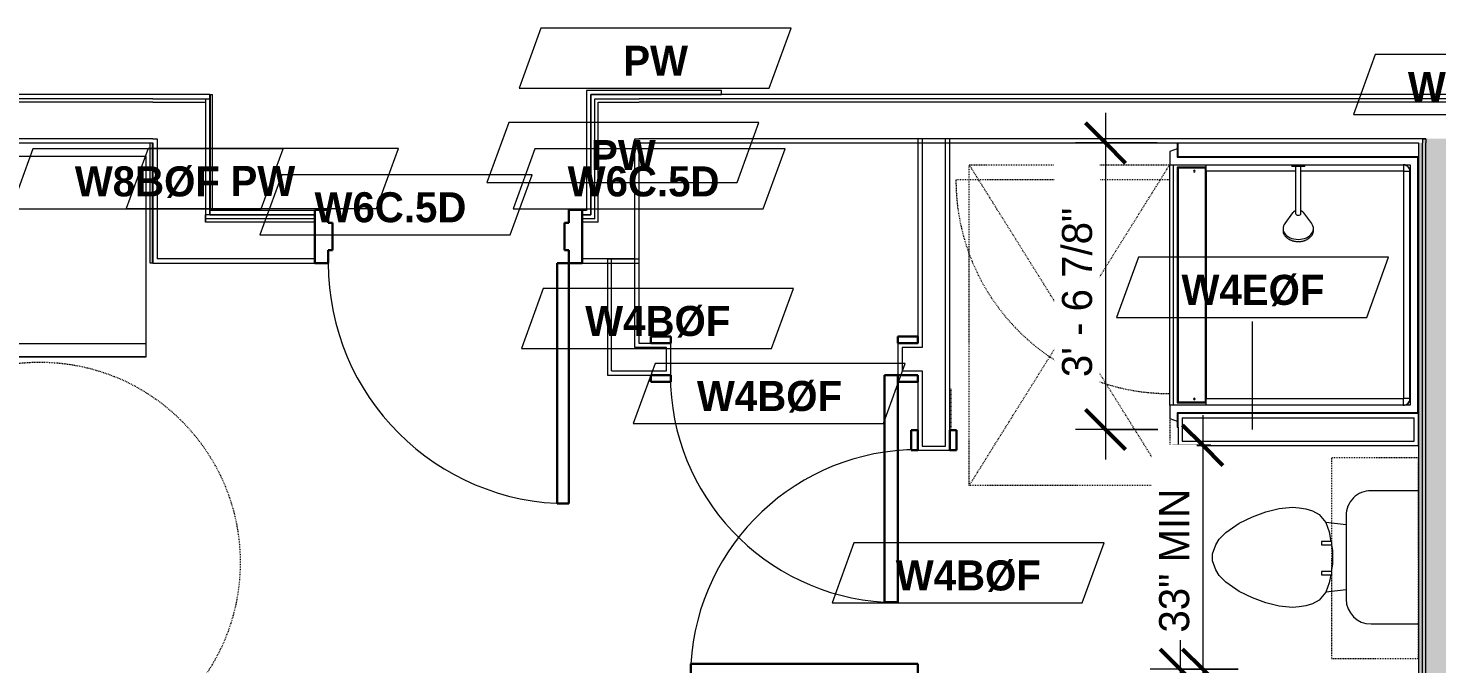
# Model space of a CAD drawing. Header units: inches. Extents: x -4010 to -1872, y 9846 to 12241.
# Drawn here: x -3128.9 to -2918, y 11562.6 to 11657.8 of the extents above; entities that cross this region are included whole.
import ezdxf

# ---------------------------------------------------------------- set-up
doc = ezdxf.new("R2010")
doc.units = ezdxf.units.IN
doc.header["$MEASUREMENT"] = 0
doc.linetypes.add('Dash', pattern=[0.25, 0.125, -0.125])
doc.linetypes.add('Dash 3_32_', pattern=[0.1875, 0.09375, -0.09375])
for name, color, linetype, lineweight in [('0-1', 7, 'Continuous', 5), ('0-3', 8, 'Continuous', 9), ('A-ANNO-DIMS', 211, 'Continuous', 9), ('A-ANNO-DIMS-48', 211, 'Continuous', 9), ('A-DETL-1', 90, 'Dash 3_32_', 18), ('A-DOOR-1', 7, 'Continuous', 9), ('A-DOOR-2', 10, 'Continuous', 30), ('A-DOOR-3', 31, 'Continuous', 9), ('A-DOOR-4', 31, 'Continuous', 30), ('A-DOOR-FRAM-2', 10, 'Continuous', 30), ('A-DOOR-FRAM-3', 31, 'Continuous', 30), ('A-GENM', 5, 'Continuous', 9), ('A-GENM-HDLN', 13, 'Dash', 9), ('A-WALL', 113, 'Continuous', 18), ('A-WALL-2', 250, 'Continuous', 18), ('A-WALL-3', 113, 'Continuous', 9), ('A-WALL-IDEN', 211, 'Continuous', 9), ('I-WALL-1', 21, 'Continuous', 18), ('I-WALL-2', 241, 'Continuous', 5), ('I-WALL-3', 7, 'Continuous', 9), ('I-WALL-4', 2, 'Continuous', 9), ('P-SANR-FIXT', 6, 'Continuous', 9), ('P-SANR-FIXT-HDLN', 131, 'Dash', 9), ('Q-CASE', 31, 'Continuous', 9), ('Q-CASE-2', 31, 'Dash', 9), ('Q-SPCQ', 91, 'Continuous', 9)]:
    doc.layers.add(name, color=color, linetype=linetype, lineweight=lineweight)
doc.styles.add('Century Gothic', font='ufonts.com_century-gothic.ttf', dxfattribs={"height": 4.5})
doc.styles.add('Century Gothic_B', font='GOTHICB.TTF', dxfattribs={"height": 4.5})
doc.dimstyles.new('OD_1__HACK_2', dxfattribs={"dimscale": 12, "dimtxt": 4.698757, "dimasz": 0.5, "dimexe": 0.375, "dimexo": 0.25, "dimgap": 0.0625, "dimtad": 1, "dimdec": 4, "dimrnd": 0.0625, "dimzin": 3, "dimdsep": 46, "dimlunit": 4, "dimtxsty": 'Century Gothic', "dimblk1": 'OBLIQUE', "dimblk2": 'OBLIQUE', "dimsah": 1, "dimcen": 0.09, "dimdle": 0.375, "dimazin": 0, "dimtfac": 1, "dimtdec": 4, "dimtix": 1, "dimtmove": 0, "dimatfit": 3, "dimfxl": 1, "dimtvp": 1, "dimtfill": 1, "dimfrac": 2, "dimtolj": 1, "dimtzin": 0, "dimarcsym": 2})

# ---------------------------------------------------------------- blocks, each defined once
blk = doc.blocks.new('Basic Wall _ INT - W8BØF - _5_8 GYP - 2X8 WOOD_BATT_ - 5_8 GYP_ - ___-2319977-UNITS PLANS - 3RD FLOOR')
at = {"layer": 'I-WALL-3'}
for p, q in [((-3110.65, 11622.61), (-3110.65, 11640.61)), ((-3110.36, 11640.61), (-3110.36, 11622.61)), ((-3110.36, 11622.61), (-3110.65, 11622.61)), ((-3110.28, 11622.61), (-3110.36, 11622.61)), ((-3110.24, 11622.61), (-3110.28, 11622.61))]:
    blk.add_line(p, q, dxfattribs=at)
blk = doc.blocks.new('Basic Wall _ INT - W8BØF - _5_8 GYP - 2X8 WOOD_BATT_ - 5_8 GYP_ - ___-2319976-UNITS PLANS - 3RD FLOOR')
at = {"layer": 'I-WALL-3'}
for p, q in [((-3101.74, 11647.86), (-3101.69, 11647.86)), ((-3101.69, 11647.86), (-3101.61, 11647.86)), ((-3101.61, 11630.49), (-3101.61, 11647.86)), ((-3101.61, 11647.86), (-3101.32, 11647.86)), ((-3101.32, 11630.49), (-3101.32, 11647.86))]:
    blk.add_line(p, q, dxfattribs=at)
blk = doc.blocks.new('HOLLOW METAL - UNIT DOOR-2191977-UNITS PLANS - 3RD FLOOR')
at = {"layer": 'A-DOOR-1'}
blk.add_arc((18, -3.875), 36, 180, 270, dxfattribs=at)
at = {"layer": 'A-DOOR-2'}
for p, q in [((16.25, -3.875), (18, -3.875)), ((16.25, -39.875), (16.25, -3.875)), ((18, -3.875), (18, -39.875)), ((18, -39.875), (16.25, -39.875))]:
    blk.add_line(p, q, dxfattribs=at)
at = {"layer": 'A-DOOR-FRAM-2'}
for p, q in [((-20, 4.125), (-18, 4.125)), ((-20, -3.875), (-20, 4.125)), ((-18, 4.125), (-18, 2.1875)), ((-18, 2.1875), (-17.375, 2.1875)), ((-17.375, 2.1875), (-17.375, -1.9375)), ((17.375, 2.1875), (18, 2.1875)), ((17.375, -1.9375), (17.375, 2.1875)), ((18, 4.125), (20, 4.125)), ((18, 2.1875), (18, 4.125)), ((20, 4.125), (20, -3.875)), ((-18, -1.9375), (-18, -3.875)), ((-17.375, -1.9375), (-18, -1.9375)), ((18, -1.9375), (17.375, -1.9375)), ((18, -3.875), (18, -1.9375)), ((-18, -3.875), (-20, -3.875)), ((20, -3.875), (18, -3.875))]:
    blk.add_line(p, q, dxfattribs=at)
blk = doc.blocks.new('CTR - 1st Phase - Common Walls_rvt-1-UNITS PLANS - 3RD FLOOR')
at = {"layer": 'I-WALL-1'}
blk.add_hatch(color=256, dxfattribs=at).paths.add_polyline_path([(-2920.76, 11255.64), (-2920.14, 11255.64), (-2920.14, 11640.61), (-2920.76, 11640.61), (-2920.76, 11268)], flags=0)
at = {"layer": 'I-WALL-2'}
for points in [[(-2920.14, 11255.64), (-2919.64, 11255.64), (-2919.64, 11641.24), (-2920.14, 11641.24), (-2920.14, 11268)], [(-2919.64, 11255.64), (-2914.14, 11255.64), (-2914.14, 11641.24), (-2919.64, 11641.24), (-2919.64, 11268)]]:
    blk.add_hatch(color=256, dxfattribs=at).paths.add_polyline_path(points, flags=0)
at = {"layer": 'A-WALL-2'}
for p, q in [((-3110.24, 11647.24), (-3199.89, 11647.24)), ((-3110.24, 11646.74), (-3199.89, 11646.74)), ((-3110.24, 11647.24), (-3102.36, 11647.24)), ((-3110.24, 11646.74), (-3109.61, 11646.74)), ((-3109.61, 11646.74), (-3102.36, 11646.74)), ((-3102.36, 11647.24), (-3101.74, 11647.24)), ((-3102.36, 11647.24), (-3102.36, 11646.74)), ((-3102.36, 11647.24), (-3102.36, 11646.74)), ((-3102.36, 11646.74), (-3102.36, 11629.86)), ((-3044.07, 11647.24), (-3043.57, 11647.24)), ((-3044.07, 11629.24), (-3044.07, 11647.24)), ((-3043.57, 11647.24), (-3037.45, 11647.24)), ((-3043.57, 11646.74), (-3038.07, 11646.74)), ((-3043.57, 11628.74), (-3043.57, 11646.74)), ((-3038.07, 11646.74), (-3037.45, 11646.74)), ((-2784.7, 11647.24), (-3037.45, 11647.24)), ((-2784.7, 11646.74), (-3037.45, 11646.74)), ((-3110.24, 11641.24), (-3199.89, 11641.24)), ((-3110.24, 11641.24), (-3109.61, 11641.24)), ((-3109.61, 11641.24), (-3109.61, 11623.24)), ((-3038.07, 11641.24), (-3037.45, 11641.24)), ((-3038.07, 11623.24), (-3038.07, 11641.24)), ((-2920.14, 11641.24), (-3037.45, 11641.24)), ((-2920.14, 11641.24), (-2919.64, 11641.24)), ((-2920.14, 11641.24), (-2920.14, 11640.61)), ((-2919.64, 11641.24), (-2920.14, 11641.24)), ((-2920.14, 11255.64), (-2920.14, 11640.61)), ((-2919.64, 11641.24), (-2919.64, 11640.61)), ((-2919.64, 11255.64), (-2919.64, 11640.61)), ((-3101.74, 11629.86), (-3102.36, 11629.86)), ((-3102.36, 11629.24), (-3102.36, 11629.86)), ((-3102.36, 11629.86), (-3102.36, 11629.24)), ((-3101.74, 11629.24), (-3102.36, 11629.24)), ((-3102.36, 11628.74), (-3102.36, 11629.24)), ((-3102.36, 11629.24), (-3102.36, 11628.74)), ((-3101.74, 11628.74), (-3102.36, 11628.74)), ((-3085.99, 11629.24), (-3101.74, 11629.24)), ((-3085.99, 11628.74), (-3101.74, 11628.74)), ((-3044.7, 11629.24), (-3045.99, 11629.24)), ((-3044.7, 11628.74), (-3045.99, 11628.74)), ((-3044.07, 11629.24), (-3044.7, 11629.24)), ((-3044.07, 11628.74), (-3044.7, 11628.74)), ((-3043.57, 11628.74), (-3044.07, 11628.74)), ((-3102.36, 11623.24), (-3109.61, 11623.24)), ((-3101.74, 11623.24), (-3102.36, 11623.24)), ((-3085.99, 11623.24), (-3101.74, 11623.24)), ((-3044.7, 11623.24), (-3045.99, 11623.24)), ((-3043.57, 11623.24), (-3044.7, 11623.24)), ((-3038.07, 11623.24), (-3043.57, 11623.24))]:
    blk.add_line(p, q, dxfattribs=at)
at = {"layer": 'I-WALL-3'}
for p, q in [((-3110.24, 11647.86), (-3199.89, 11647.86)), ((-3101.74, 11647.86), (-3110.24, 11647.86)), ((-3101.74, 11647.24), (-3101.74, 11647.86)), ((-3101.74, 11629.86), (-3101.74, 11647.24)), ((-3045.32, 11648.49), (-3045.32, 11630.49)), ((-3044.7, 11648.49), (-3045.32, 11648.49)), ((-3025.11, 11648.49), (-3044.7, 11648.49)), ((-3044.7, 11647.86), (-3044.7, 11629.86)), ((-3044.07, 11647.86), (-3044.7, 11647.86)), ((-3044.7, 11647.86), (-3025.11, 11647.86)), ((-3044.7, 11629.86), (-3044.7, 11647.86)), ((-3037.45, 11647.86), (-3044.07, 11647.86)), ((-2784.7, 11647.86), (-3037.45, 11647.86)), ((-3025.11, 11647.86), (-3025.11, 11648.49)), ((-3199.89, 11640.61), (-3110.24, 11640.61)), ((-3110.24, 11640.61), (-3110.24, 11622.61)), ((-3037.45, 11640.61), (-2920.76, 11640.61)), ((-3037.45, 11622.61), (-3037.45, 11640.61)), ((-2920.76, 11640.61), (-2920.76, 11638.59)), ((-3085.99, 11630.49), (-3101.74, 11630.49)), ((-3101.74, 11630.49), (-3101.74, 11629.86)), ((-3085.99, 11629.86), (-3101.74, 11629.86)), ((-3101.74, 11629.86), (-3085.99, 11629.86)), ((-3045.32, 11630.49), (-3045.99, 11630.49)), ((-3044.7, 11629.86), (-3045.99, 11629.86)), ((-3045.99, 11629.86), (-3045.32, 11629.86)), ((-3045.32, 11629.86), (-3044.7, 11629.86)), ((-3110.24, 11622.61), (-3109.61, 11622.61)), ((-3109.61, 11622.61), (-3101.74, 11622.61)), ((-3101.74, 11622.61), (-3085.99, 11622.61)), ((-3045.99, 11622.61), (-3044.7, 11622.61)), ((-3044.7, 11622.61), (-3038.07, 11622.61)), ((-3038.07, 11622.61), (-3037.45, 11622.61)), ((-2920.76, 11600.09), (-2920.76, 11255.64))]:
    blk.add_line(p, q, dxfattribs=at)
at = {"layer": '0-3'}
for name, p in [('Basic Wall _ INT - W8BØF - _5_8 GYP - 2X8 WOOD_BATT_ - 5_8 GYP_ - ___-2319976-UNITS PLANS - 3RD FLOOR', (0, 0)), ('Basic Wall _ INT - W8BØF - _5_8 GYP - 2X8 WOOD_BATT_ - 5_8 GYP_ - ___-2319977-UNITS PLANS - 3RD FLOOR', (0, 0)), ('HOLLOW METAL - UNIT DOOR-2191977-UNITS PLANS - 3RD FLOOR', (-3065.99, 11626.49))]:
    blk.add_blockref(name, p, dxfattribs=at)
blk = doc.blocks.new('SWING - SINGLE - FLUSH - 2-10 x 6-8 - PRIVACY-3199405-UNITS PLANS - 3RD FLOOR')
at = {"layer": 'A-DOOR-3'}
blk.add_arc((17, -2.37), 34.07, 180, 266.6343, dxfattribs=at)
at = {"layer": 'A-DOOR-4'}
for p, q in [((15, -2.37), (15, -36.38)), ((17, -2.37), (15, -2.37)), ((17, -2.37), (17, -36.38)), ((17, -36.38), (15, -36.38))]:
    blk.add_line(p, q, dxfattribs=at)
at = {"layer": 'A-DOOR-FRAM-3'}
for p, q in [((-20, 2.38), (-20, 3.38)), ((-20, 3.38), (-17, 3.38)), ((-17, 2.38), (-20, 2.38)), ((-17, 3.38), (-17, 2.38)), ((17, 2.38), (17, 3.38)), ((17, 3.38), (20, 3.38)), ((20, 2.38), (17, 2.38)), ((20, 3.38), (20, 2.38)), ((-20, -2.37), (-17, -2.37)), ((-20, -3.37), (-20, -2.37)), ((-17, -3.37), (-20, -3.37)), ((-17, -2.37), (-17, -3.37)), ((17, -2.37), (20, -2.37)), ((17, -3.37), (17, -2.37)), ((20, -3.37), (17, -3.37)), ((20, -2.37), (20, -3.37))]:
    blk.add_line(p, q, dxfattribs=at)
blk = doc.blocks.new('SWING - SINGLE - FLUSH - 2-10 x 6-8 - PRIVACY-3928450-UNITS PLANS - 3RD FLOOR')
at = {"layer": 'A-DOOR-3'}
blk.add_arc((17, -2.37), 34.07, 180, 266.6343, dxfattribs=at)
at = {"layer": 'A-DOOR-4'}
for p, q in [((15, -2.37), (15, -36.38)), ((17, -2.37), (15, -2.37)), ((17, -2.37), (17, -36.38)), ((17, -36.38), (15, -36.38))]:
    blk.add_line(p, q, dxfattribs=at)
at = {"layer": 'A-DOOR-FRAM-3'}
for p, q in [((-20, 2.38), (-20, 3.38)), ((-20, 3.38), (-17, 3.38)), ((-17, 2.38), (-20, 2.38)), ((-17, 3.38), (-17, 2.38)), ((17, 2.38), (17, 3.38)), ((17, 3.38), (20, 3.38)), ((20, 2.38), (17, 2.38)), ((20, 3.38), (20, 2.38)), ((-20, -2.37), (-17, -2.37)), ((-20, -3.37), (-20, -2.37)), ((-17, -3.37), (-20, -3.37)), ((-17, -2.37), (-17, -3.37)), ((17, -2.37), (20, -2.37)), ((17, -3.37), (17, -2.37)), ((20, -3.37), (17, -3.37)), ((20, -2.37), (20, -3.37))]:
    blk.add_line(p, q, dxfattribs=at)
blk = doc.blocks.new('Toilet-Domestic-3D - Toilet-Domestic-3D-3234795-UNITS PLANS - 3RD FLOOR')
at = {"layer": 'P-SANR-FIXT'}
for p, q in [((-3.74, 10), (-2.74, 11)), ((-2.74, 11), (-1.87, 11.5)), ((-1.87, 11.5), (-0.5, 12)), ((-0.5, 12), (0.5, 12)), ((0.5, 12), (1.87, 11.5)), ((1.87, 11.5), (2.74, 11)), ((2.74, 11), (3.74, 10)), ((-5.13, 8), (-3.74, 10)), ((3.74, 10), (5.13, 8)), ((-6.06, 6), (-5.13, 8)), ((5.13, 8), (6.06, 6)), ((-6.79, 4), (-6.06, 6)), ((6.06, 6), (6.79, 4)), ((-7.33, 1.99), (-6.79, 4)), ((6.79, 4), (7.33, 1.99)), ((-7.5, 0), (-7.33, 1.99)), ((7.33, 1.99), (7.5, 0)), ((-7.41, -1), (-7.5, 0)), ((-7.24, -2), (-7.41, -1)), ((-6.97, -3), (-7.24, -2)), ((7.24, -2), (6.97, -3)), ((7.41, -1), (7.24, -2)), ((7.5, 0), (7.41, -1)), ((-6.4, -4), (-6.97, -3)), ((-5.21, -5), (-6.4, -4)), ((6.4, -4), (5.21, -5)), ((6.97, -3), (6.4, -4)), ((-3.84, -5.5), (-5.21, -5)), ((-4.86, -8.02), (-5.21, -5)), ((-2.61, -5.72), (-3.84, -5.5)), ((-1, -6), (-2.13, -5.8)), ((1, -6), (-1, -6)), ((1.89, -5.84), (1, -6)), ((3.84, -5.5), (2.37, -5.76)), ((5.21, -5), (3.84, -5.5)), ((4.86, -8.02), (5.21, -5)), ((6.25, -8.02), (-6.25, -8.02)), ((-9.98, -11.75), (-9.98, -18.86)), ((9.98, -18.86), (9.98, -11.75))]:
    blk.add_line(p, q, dxfattribs=at)
for centre, start, end in [((-6.25, -11.75), 90, 180), ((6.25, -11.75), 0, 90)]:
    blk.add_arc(centre, 3.73, start, end, dxfattribs=at)
blk = doc.blocks.new('ADA Clearances - 30_x48_-1721104-UNITS PLANS - 3RD FLOOR')
at = {"layer": 'A-GENM-HDLN'}
for p, q in [((15, 24), (-15, -24)), ((-15, 24), (15, -24)), ((-15, 14), (-15, 24)), ((-15, 24), (15, 24)), ((15, 24), (15, -24)), ((15, -24), (-15, -24))]:
    blk.add_line(p, q, dxfattribs=at)
blk = doc.blocks.new('300 Series Wall Hung Cabinet_326 - 30_-2909952-UNITS PLANS - 3RD FLOOR')
at = {"layer": 'Q-CASE'}
for p, q in [((-2.5, -13.19), (-2.01, -13.19)), ((-2.5, -13.19), (-2.5, -14.69)), ((-2.5, -14.69), (-2.01, -14.69)), ((-2.01, -14.69), (-2.01, -13.19)), ((2, -13.19), (2.49, -13.19)), ((2, -13.19), (2, -14.69)), ((2, -14.69), (2.49, -14.69)), ((2.49, -14.69), (2.49, -13.19))]:
    blk.add_line(p, q, dxfattribs=at)
at = {"layer": 'Q-CASE-2'}
for p, q in [((15, -0.19), (-15, -0.19)), ((-15, -0.19), (-15, -13.19)), ((15, -13.19), (15, -0.19)), ((-15, -13.19), (15, -13.19))]:
    blk.add_line(p, q, dxfattribs=at)
blk = doc.blocks.new('4LBS24238A75FTB_V2 - 4LBS24238A75FTB_V2-3755113-UNITS PLANS - 3RD FLOOR')
at = {"layer": 'P-SANR-FIXT'}
for p, q in [((0.12, 36.62), (-2.02, 36.62)), ((-2.02, 36.62), (-2.02, 36.5)), ((-2.02, 36.5), (0, 36.5)), ((-0.75, 37.75), (-1.13, 36.62)), ((1.25, 37.75), (-0.75, 37.75)), ((0, 0.5), (0, 36.5)), ((0.12, 0.63), (0.12, 36.62)), ((1.25, 37.75), (37.25, 37.75)), ((1.25, 37.25), (1.25, 37.75)), ((1.25, 1.75), (1.25, 37.75)), ((37.25, 37.25), (1.25, 37.25)), ((1.62, 36.62), (1.62, 32.27)), ((36.88, 36.62), (1.62, 36.62)), ((36.75, 36.5), (1.75, 36.5)), ((1.75, 36.5), (1.75, 32.38)), ((36.75, 32.38), (36.75, 36.5)), ((36.88, 32.27), (36.88, 36.62)), ((37.25, 37.75), (37.25, 37.25)), ((39.25, 37.75), (37.25, 37.75)), ((37.25, 37.75), (37.25, 19.48)), ((40.52, 36.62), (38.38, 36.62)), ((38.38, 36.62), (38.38, 0.63)), ((38.5, 36.5), (38.5, 0.5)), ((38.5, 36.5), (40.52, 36.5)), ((39.63, 36.62), (39.25, 37.75)), ((40.52, 36.5), (40.52, 36.62)), ((1.75, 32.38), (36.75, 32.38)), ((2.2, 2.75), (2.2, 32.27)), ((36.3, 32.27), (2.2, 32.27)), ((36.3, 18.89), (36.3, 32.27)), ((36.3, 2.75), (36.3, 18.11)), ((37.25, 17.52), (37.25, 1.75)), ((1.28, 2.51), (1.3, 2.43)), ((1.4, 2.23), (1.42, 2.2)), ((2.25, 2.7), (36.25, 2.7)), ((37.08, 2.2), (37.1, 2.23)), ((37.2, 2.43), (37.22, 2.51)), ((38.5, 0.5), (0, 0.5)), ((38.38, 0.63), (0.12, 0.63)), ((37.25, 1.75), (1.25, 1.75)), ((1.51, 2.08), (1.58, 2.01)), ((1.7, 1.92), (1.73, 1.9)), ((1.75, 1.89), (1.78, 1.87)), ((1.93, 1.8), (2.01, 1.78)), ((2.25, 1.75), (2.25, 1.77)), ((2.25, 1.77), (36.25, 1.77)), ((36.25, 1.75), (36.25, 1.77)), ((36.49, 1.78), (36.57, 1.8)), ((36.77, 1.9), (36.8, 1.92)), ((36.92, 2.01), (36.99, 2.08))]:
    blk.add_line(p, q, dxfattribs=at)
for centre, radius, start, end in [((2.2, 34.06), 0.125, 0, 180), ((2.2, 34.06), 0.125, 180, 0), ((36.3, 34.06), 0.125, 0, 180), ((36.3, 34.06), 0.125, 180, 0), ((2.25, 2.75), 1, 180, 270), ((36.25, 2.75), 1, 270, 0)]:
    blk.add_arc(centre, radius, start, end, dxfattribs=at)
for centre, major_axis, start_param, end_param in [((2.2, 32.28), (-0.95, 0), 0, 1.570796), ((36.3, 32.28), (0.95, 0), 4.712389, 6.283185)]:
    blk.add_ellipse(centre, major_axis=major_axis, ratio=0.019505, start_param=start_param, end_param=end_param, dxfattribs=at)
for points, knots in [([(1.25, 2.77), (1.25, 2.77), (1.27, 2.76), (1.4, 2.76), (1.64, 2.75), (1.95, 2.75), (2.12, 2.75), (2.2, 2.75)], [-1, -1, -1, -1, -0.833333, -0.666667, -0.333333, -0.166667, 0, 0, 0, 0]), ([(1.25, 2.77), (1.25, 2.7), (1.26, 2.57), (1.34, 2.32), (1.52, 2.04), (1.8, 1.86), (2.05, 1.78), (2.18, 1.77), (2.25, 1.77)], [-1, -1, -1, -1, -0.875, -0.75, -0.5, -0.25, -0.125, 0, 0, 0, 0]), ([(1.59, 2), (1.54, 2.04), (1.47, 2.12), (1.41, 2.21), (1.38, 2.25)], [0.4611793, 0.4611793, 0.4611793, 0.4611793, 0.5714286, 0.6665731, 0.6665731, 0.6665731, 0.6665731]), ([(2.2, 2.75), (2.2, 2.74), (2.2, 2.74), (2.2, 2.73), (2.21, 2.72), (2.21, 2.72), (2.22, 2.71), (2.23, 2.71), (2.24, 2.7), (2.24, 2.7), (2.25, 2.7), (2.25, 2.7)], [-1, -1, -1, -1, -0.833333, -0.75, -0.666667, -0.583333, -0.416667, -0.291667, -0.208333, -0.083333, 0, 0, 0, 0]), ([(36.25, 1.77), (36.32, 1.77), (36.45, 1.78), (36.7, 1.86), (36.98, 2.04), (37.16, 2.32), (37.24, 2.57), (37.25, 2.7), (37.25, 2.77)], [-1, -1, -1, -1, -0.875, -0.75, -0.5, -0.25, -0.125, 0, 0, 0, 0]), ([(36.25, 2.7), (36.26, 2.7), (36.26, 2.7), (36.27, 2.7), (36.28, 2.71), (36.28, 2.71), (36.29, 2.72), (36.29, 2.73), (36.3, 2.74), (36.3, 2.74), (36.3, 2.75), (36.3, 2.75)], [-1, -1, -1, -1, -0.833333, -0.75, -0.666667, -0.583333, -0.416667, -0.291667, -0.208333, -0.083333, 0, 0, 0, 0]), ([(36.25, 1.8), (36.25, 1.82), (36.25, 1.91), (36.25, 2.14), (36.25, 2.45), (36.25, 2.62), (36.25, 2.7)], [-0.8333333, -0.8333333, -0.8333333, -0.8333333, -0.6666667, -0.3333333, -0.1666667, 0, 0, 0, 0]), ([(37.19, 2.42), (37.18, 2.38), (37.16, 2.33), (37.13, 2.27), (37.12, 2.25)], [0.2174647, 0.2174647, 0.2174647, 0.2174647, 0.2857143, 0.3333068, 0.3333068, 0.3333068, 0.3333068]), ([(2.25, 1.75), (2.17, 1.75), (2.03, 1.77), (1.86, 1.82), (1.77, 1.87), (1.75, 1.88)], [0, 0, 0, 0, 0.1428571, 0.2857143, 0.3333068, 0.3333068, 0.3333068, 0.3333068]), ([(36.75, 1.88), (36.7, 1.85), (36.59, 1.8), (36.42, 1.76), (36.31, 1.75), (36.25, 1.75)], [0.6666667, 0.6666667, 0.6666667, 0.6666667, 0.7857143, 0.8928571, 1, 1, 1, 1]), ([(37.01, 2.1), (36.97, 2.05), (36.89, 1.97), (36.79, 1.91), (36.75, 1.88)], [0.4475924, 0.4475924, 0.4475924, 0.4475924, 0.5714286, 0.6665731, 0.6665731, 0.6665731, 0.6665731])]:
    blk.add_open_spline(points, degree=3, knots=knots, dxfattribs=at)
for points in [[(1.25, 2.71), (1.25, 2.72), (1.25, 2.74), (1.25, 2.75)], [(1.38, 2.25), (1.37, 2.27), (1.36, 2.3), (1.35, 2.32)], [(2.25, 1.8), (2.25, 1.82), (2.25, 1.88), (2.25, 2.03), (2.25, 2.22), (2.25, 2.45), (2.25, 2.62), (2.25, 2.7)], [(37.25, 2.77), (37.25, 2.77), (37.23, 2.76), (37.13, 2.76), (36.98, 2.76), (36.78, 2.75), (36.55, 2.75), (36.38, 2.75), (36.3, 2.75)], [(37.12, 2.25), (37.09, 2.21), (37.07, 2.18), (37.04, 2.14)], [(37.25, 2.75), (37.25, 2.72), (37.25, 2.7), (37.25, 2.67)], [(1.75, 1.88), (1.71, 1.91), (1.67, 1.94), (1.63, 1.97)]]:
    blk.add_open_spline(points, degree=3, dxfattribs=at)
at = {"layer": 'P-SANR-FIXT-HDLN'}
blk.add_line((35, 37.75), (35, 69.75), dxfattribs=at)
blk.add_arc((35, 37.75), 32, 90, 180, dxfattribs=at)
blk = doc.blocks.new('Shower Head - Shower Head-3265626-UNITS PLANS - 3RD FLOOR')
at = {"layer": 'P-SANR-FIXT'}
for p, q in [((-0.98, 0), (0.98, 0)), ((-0.98, 0), (-0.98, -0.26)), ((0.98, -0.26), (-0.98, -0.26)), ((-0.39, -0.26), (-0.39, -1)), ((0.39, -1), (0.39, -0.26)), ((0.98, -0.26), (0.98, 0)), ((-0.39, -6.01), (-0.39, -7.27)), ((0.39, -7.27), (0.39, -6.01)), ((-0.84, -7.19), (-2.02, -8.78)), ((2.02, -8.78), (0.84, -7.19)), ((-2.28, -9.54), (-2.28, -9.81)), ((2.28, -9.81), (2.28, -9.54))]:
    blk.add_line(p, q, dxfattribs=at)
at = {"layer": 'P-SANR-FIXT', "flags": 128}
for points in [[(-0.39, -1), (-0.39, -1.29), (-0.39, -1.57), (-0.39, -1.85), (-0.39, -2.13), (-0.39, -2.41), (-0.39, -2.69), (-0.39, -2.96), (-0.39, -3.23), (-0.39, -3.5), (-0.39, -3.76), (-0.39, -4.02), (-0.39, -4.27), (-0.39, -4.52), (-0.39, -4.77), (-0.39, -5), (-0.39, -5.23), (-0.39, -5.46), (-0.39, -5.67), (-0.39, -5.88), (-0.39, -6.01)], [(0.39, -6.01), (0.39, -5.81), (0.39, -5.6), (0.39, -5.38), (0.39, -5.15), (0.39, -4.92), (0.39, -4.68), (0.39, -4.43), (0.39, -4.18), (0.39, -3.93), (0.39, -3.67), (0.39, -3.4), (0.39, -3.13), (0.39, -2.86), (0.39, -2.59), (0.39, -2.31), (0.39, -2.03), (0.39, -1.75), (0.39, -1.46), (0.39, -1.18), (0.39, -1)], [(-0.39, -6.87), (-0.43, -6.88), (-0.46, -6.9), (-0.49, -6.91), (-0.52, -6.93), (-0.55, -6.94), (-0.58, -6.96), (-0.61, -6.98), (-0.64, -7), (-0.67, -7.03), (-0.7, -7.05), (-0.73, -7.07), (-0.76, -7.1), (-0.78, -7.13), (-0.81, -7.16), (-0.83, -7.19), (-0.84, -7.19)], [(0.84, -7.19), (0.81, -7.16), (0.79, -7.13), (0.76, -7.1), (0.73, -7.08), (0.7, -7.05), (0.68, -7.03), (0.65, -7.01), (0.62, -6.98), (0.59, -6.97), (0.56, -6.95), (0.53, -6.93), (0.49, -6.91), (0.46, -6.9), (0.43, -6.89), (0.4, -6.87)], [(-2.28, -9.81), (-2.28, -9.88), (-2.28, -9.95), (-2.27, -10.02), (-2.25, -10.09), (-2.24, -10.16), (-2.21, -10.23), (-2.19, -10.3), (-2.16, -10.36), (-2.13, -10.43), (-2.09, -10.49), (-2.05, -10.55), (-2.01, -10.61), (-1.97, -10.67), (-1.92, -10.73), (-1.86, -10.79), (-1.81, -10.84), (-1.75, -10.89), (-1.69, -10.94), (-1.63, -10.99), (-1.57, -11.04), (-1.5, -11.08), (-1.43, -11.12), (-1.36, -11.16), (-1.28, -11.2), (-1.21, -11.24), (-1.13, -11.27), (-1.05, -11.3), (-0.97, -11.33), (-0.89, -11.36), (-0.81, -11.38), (-0.72, -11.4), (-0.64, -11.42), (-0.55, -11.44), (-0.47, -11.45), (-0.38, -11.46), (-0.29, -11.47), (-0.2, -11.48), (-0.11, -11.49), (-0.02, -11.49), (0, -11.49)], [(0, -11.49), (0.09, -11.49), (0.18, -11.48), (0.27, -11.48), (0.35, -11.47), (0.44, -11.46), (0.53, -11.44), (0.62, -11.43), (0.7, -11.41), (0.79, -11.39), (0.87, -11.36), (0.95, -11.34), (1.03, -11.31), (1.11, -11.28), (1.19, -11.25), (1.26, -11.21), (1.34, -11.17), (1.41, -11.13), (1.48, -11.09), (1.55, -11.05), (1.61, -11), (1.68, -10.95), (1.74, -10.9), (1.8, -10.85), (1.85, -10.8), (1.9, -10.74), (1.95, -10.69), (2, -10.63), (2.04, -10.57), (2.08, -10.51), (2.12, -10.44), (2.15, -10.38), (2.18, -10.31), (2.21, -10.25), (2.23, -10.18), (2.25, -10.11), (2.26, -10.04), (2.27, -9.97), (2.28, -9.9), (2.28, -9.83), (2.28, -9.81)]]:
    blk.add_lwpolyline(points, dxfattribs=at)
at = {"layer": 'P-SANR-FIXT'}
for centre, major_axis, start_param, end_param in [((0, -7.27), (0.394, 0), 3.141593, 4.712389), ((0, -7.27), (-0.394, 0), 1.570796, 3.141593), ((0, -9.54), (2.28, 0), 2.468394, 4.712389), ((0, -9.54), (-2.28, 0), 1.570796, 3.814791)]:
    blk.add_ellipse(centre, major_axis=major_axis, ratio=0.707107, start_param=start_param, end_param=end_param, dxfattribs=at)
blk = doc.blocks.new('ADA Clearances - 5ft Circle-2253126-UNITS PLANS - 3RD FLOOR')
at = {"layer": 'A-GENM-HDLN'}
blk.add_circle((0, 0), 30, dxfattribs=at)
blk = doc.blocks.new('Refrigerator_-_Side-by-Side_6047 - 36_ X 30_-345559-UNITS PLANS - 3RD FLOOR')
at = {"layer": 'Q-SPCQ'}
for p, q in [((17.87, 14.42), (-17.88, 14.42)), ((-17.88, 14.42), (-17.88, -15.58)), ((17.87, -15.58), (17.87, 14.42)), ((-17.88, -13.58), (-3.13, -13.58)), ((-17.88, -13.58), (-17.88, -15.58)), ((-3.13, -15.58), (-3.13, -13.58)), ((-2.63, -13.58), (17.87, -13.58)), ((-2.63, -13.58), (-2.63, -15.58)), ((17.87, -15.58), (17.87, -13.58)), ((-17.88, -15.58), (17.87, -15.58)), ((-3.13, -15.58), (-17.88, -15.58)), ((17.87, -15.58), (-2.63, -15.58))]:
    blk.add_line(p, q, dxfattribs=at)
blk = doc.blocks.new('DIMBLOCK185-UNITS PLANS - 3RD FLOOR')
at = {"layer": 'A-ANNO-DIMS-48', "lineweight": 50}
for p, q in [((-2956.44, 11561.8), (-2959.44, 11564.8)), ((-2956.44, 11561.8), (-2953.44, 11558.8)), ((-2956.44, 11513.8), (-2959.44, 11516.8)), ((-2956.44, 11513.8), (-2953.44, 11510.8))]:
    blk.add_line(p, q, dxfattribs=at)
at = {"layer": 'A-ANNO-DIMS-48'}
for p, q in [((-2956.44, 11566.3), (-2956.44, 11509.3)), ((-2947.76, 11561.8), (-2960.94, 11561.8)), ((-2956.44, 11561.8), (-2947.76, 11561.8)), ((-2947.76, 11513.8), (-2960.94, 11513.8)), ((-2956.44, 11513.8), (-2947.76, 11513.8))]:
    blk.add_line(p, q, dxfattribs=at)
at = {"layer": 'A-ANNO-DIMS-48', "color": 0, "insert": (-2962.96, 11529.93), "char_height": 4.5, "width": 18.8845, "attachment_point": 1, "rotation": 90, "line_spacing_factor": 0.984502, "style": 'Century Gothic', "bg_fill": 3, "box_fill_scale": 1.25, "bg_fill_color": 256, "bg_fill_true_color": 13158600, "bg_fill_transparency": 0}
blk.add_mtext('4\' - 0"', dxfattribs=at)
blk = doc.blocks.new('_Oblique')
at = {"color": 0, "linetype": 'ByBlock', "lineweight": -2}
blk.add_line((-0.5, -0.5), (0.5, 0.5), dxfattribs=at)
blk = doc.blocks.new('DIMBLOCK187-UNITS PLANS - 3RD FLOOR')
at = {"layer": 'A-ANNO-DIMS-48', "lineweight": 50}
for p, q in [((-2953.07, 11595.34), (-2956.07, 11598.34)), ((-2953.07, 11595.34), (-2950.07, 11592.34)), ((-2953.07, 11561.8), (-2956.07, 11564.8)), ((-2953.07, 11561.8), (-2950.07, 11558.8))]:
    blk.add_line(p, q, dxfattribs=at)
at = {"layer": 'A-ANNO-DIMS-48'}
for p, q in [((-2953.07, 11599.84), (-2953.07, 11557.3)), ((-2951.83, 11595.34), (-2957.57, 11595.34)), ((-2953.07, 11595.34), (-2951.83, 11595.34)), ((-2947.77, 11561.8), (-2957.57, 11561.8)), ((-2953.07, 11561.8), (-2947.77, 11561.8))]:
    blk.add_line(p, q, dxfattribs=at)
at = {"layer": 'A-ANNO-DIMS-48', "color": 0, "insert": (-2959.59, 11567.3), "char_height": 4.5, "width": 27.029, "attachment_point": 1, "rotation": 90, "line_spacing_factor": 0.984502, "style": 'Century Gothic', "bg_fill": 3, "box_fill_scale": 1.25, "bg_fill_color": 256, "bg_fill_true_color": 13158600, "bg_fill_transparency": 0}
blk.add_mtext('33" MIN', dxfattribs=at)
blk = doc.blocks.new('DIMBLOCK188-UNITS PLANS - 3RD FLOOR')
at = {"layer": 'A-ANNO-DIMS-48'}
for p, q in [((-2967.62, 11645.11), (-2967.62, 11593.21)), ((-2959.89, 11640.61), (-2972.12, 11640.61)), ((-2967.62, 11640.61), (-2959.89, 11640.61)), ((-2959.76, 11597.71), (-2972.12, 11597.71)), ((-2967.62, 11597.71), (-2959.76, 11597.71))]:
    blk.add_line(p, q, dxfattribs=at)
at = {"layer": 'A-ANNO-DIMS-48', "lineweight": 50}
for p, q in [((-2967.62, 11640.61), (-2970.62, 11643.61)), ((-2967.62, 11640.61), (-2964.62, 11637.61)), ((-2967.62, 11597.71), (-2970.62, 11600.71)), ((-2967.62, 11597.71), (-2964.62, 11594.71))]:
    blk.add_line(p, q, dxfattribs=at)
at = {"layer": 'A-ANNO-DIMS-48', "color": 0, "insert": (-2974.14, 11605.55), "char_height": 4.5, "width": 32.6676, "attachment_point": 1, "rotation": 90, "line_spacing_factor": 0.984502, "style": 'Century Gothic', "bg_fill": 3, "box_fill_scale": 1.25, "bg_fill_color": 256, "bg_fill_true_color": 13158600, "bg_fill_transparency": 0}
blk.add_mtext('3\' - 6 7/8"', dxfattribs=at)
blk = doc.blocks.new('Wall Tag - Arch Wall-3956453-UNITS PLANS - 3RD FLOOR')
at = {"layer": 'A-WALL-IDEN'}
for p, q in [((-0.3561, 0.0937), (-0.4244, -0.0937)), ((0.4244, 0.0937), (-0.3561, 0.0937)), ((0.3561, -0.0937), (0.4244, 0.0937)), ((-0.4244, -0.0937), (0.3561, -0.0937))]:
    blk.add_line(p, q, dxfattribs=at)

msp = doc.modelspace()

# ---------------------------------------------------------------- linework, layer by layer
at = {"layer": 'A-DETL-1'}
msp.add_line((-2990.76124, 11603.78551), (-2990.76124, 11597.78551), dxfattribs=at)
at = {"layer": 'A-WALL'}
for p, q in [((-2995.07374, 11641.23481), (-2995.07374, 11609.98481)), ((-2991.57374, 11595.23481), (-2991.57374, 11641.23481)), ((-3041.57374, 11606.48481), (-3041.57374, 11623.23481)), ((-3038.07374, 11609.98481), (-3038.07374, 11623.23481)), ((-3033.32374, 11609.98481), (-3038.07374, 11609.98481)), ((-3033.32374, 11606.48481), (-3033.32374, 11609.98481)), ((-2998.07374, 11609.98481), (-2998.07374, 11606.48481)), ((-2995.07374, 11609.98481), (-2998.07374, 11609.98481)), ((-3041.57374, 11606.48481), (-3033.32374, 11606.48481)), ((-2998.07374, 11606.48481), (-2995.07374, 11606.48481)), ((-2995.07374, 11606.48481), (-2995.07374, 11595.23481)), ((-2956.13624, 11599.4609), (-2956.13624, 11595.9609)), ((-2956.13624, 11599.4609), (-2921.38624, 11599.4609)), ((-2921.38624, 11595.9609), (-2921.38624, 11599.4609)), ((-2956.13624, 11595.9609), (-2921.38624, 11595.9609)), ((-2995.07374, 11595.23481), (-2991.57374, 11595.23481))]:
    msp.add_line(p, q, dxfattribs=at)
at = {"layer": 'A-WALL-3'}
for p, q in [((-2995.69874, 11641.23481), (-2995.69874, 11610.60981)), ((-2990.94874, 11641.23481), (-2995.69874, 11641.23481)), ((-2990.94874, 11594.60981), (-2990.94874, 11641.23481)), ((-3042.19874, 11623.23481), (-3042.19874, 11605.85981)), ((-3037.44874, 11623.23481), (-3042.19874, 11623.23481)), ((-3037.44874, 11610.60981), (-3037.44874, 11623.23481)), ((-3032.69874, 11610.60981), (-3037.44874, 11610.60981)), ((-3032.69874, 11605.85981), (-3032.69874, 11610.60981)), ((-2995.69874, 11610.60981), (-2998.69874, 11610.60981)), ((-2998.69874, 11610.60981), (-2998.69874, 11605.85981)), ((-3042.19874, 11605.85981), (-3032.69874, 11605.85981)), ((-2998.69874, 11605.85981), (-2995.69874, 11605.85981)), ((-2995.69874, 11605.85981), (-2995.69874, 11594.60981)), ((-2995.69874, 11594.60981), (-2990.94874, 11594.60981))]:
    msp.add_line(p, q, dxfattribs=at)
at = {"layer": 'I-WALL-4'}
for p, q in [((-2920.76124, 11595.3359), (-2920.76124, 11600.0859)), ((-2956.76124, 11598.06199), (-2956.76124, 11595.3359)), ((-2956.76124, 11595.3359), (-2920.76124, 11595.3359))]:
    msp.add_line(p, q, dxfattribs=at)

# ---------------------------------------------------------------- block references
at = {"layer": '0-1'}
msp.add_blockref('CTR - 1st Phase - Common Walls_rvt-1-UNITS PLANS - 3RD FLOOR', (0, 0), dxfattribs=at)
at = {"layer": 'A-DOOR-3'}
msp.add_blockref('SWING - SINGLE - FLUSH - 2-10 x 6-8 - PRIVACY-3928450-UNITS PLANS - 3RD FLOOR', (-3015.69874, 11608.23481), dxfattribs=at)
at = {"layer": 'A-DOOR-3', "rotation": 270.0000000000115}
msp.add_blockref('SWING - SINGLE - FLUSH - 2-10 x 6-8 - PRIVACY-3199405-UNITS PLANS - 3RD FLOOR', (-2993.32374, 11577.60981), dxfattribs=at)
at = {"layer": 'A-GENM', "rotation": 180}
for name, p in [('ADA Clearances - 30_x48_-1721104-UNITS PLANS - 3RD FLOOR', (-2973.01124, 11613.3359)), ('ADA Clearances - 5ft Circle-2253126-UNITS PLANS - 3RD FLOOR', (-3127.17374, 11577.79731))]:
    msp.add_blockref(name, p, dxfattribs=at)
at = {"layer": 'A-WALL-IDEN', "xscale": 47.99999999999997, "yscale": 47.99999999999997, "zscale": 47.99999999999997}
for p in [(-3035.05822, 11653.30392), (-2910.13624, 11649.36642), (-3039.88421, 11639.1769), (-3111.11326, 11635.2394), (-3093.86124, 11635.30392), (-3035.94671, 11635.2394), (-3073.84249, 11631.36642), (-3034.69671, 11614.34047), (-3017.96807, 11603.10778), (-2988.19671, 11576.23481)]:
    msp.add_blockref('Wall Tag - Arch Wall-3956453-UNITS PLANS - 3RD FLOOR', p, dxfattribs=at)
at = {"layer": 'P-SANR-FIXT'}
for name, p, rotation in [('4LBS24238A75FTB_V2 - 4LBS24238A75FTB_V2-3755113-UNITS PLANS - 3RD FLOOR', (-2920.26124, 11600.0859), 90.0000000000039), ('Toilet-Domestic-3D - Toilet-Domestic-3D-3234795-UNITS PLANS - 3RD FLOOR', (-2939.61705, 11578.5666), 89.99999999978705)]:
    msp.add_blockref(name, p, dxfattribs=dict(at, rotation=rotation))
msp.add_blockref('Shower Head - Shower Head-3265626-UNITS PLANS - 3RD FLOOR', (-2938.76124, 11637.3359), dxfattribs=at)
at = {"layer": 'Q-CASE', "rotation": 269.9999999999346}
msp.add_blockref('300 Series Wall Hung Cabinet_326 - 30_-2909952-UNITS PLANS - 3RD FLOOR', (-2920.57833, 11578.4416), dxfattribs=at)
at = {"layer": 'Q-SPCQ'}
msp.add_blockref('Refrigerator_-_Side-by-Side_6047 - 36_ X 30_-345559-UNITS PLANS - 3RD FLOOR', (-3129.11124, 11624.1876), dxfattribs=at)

# ---------------------------------------------------------------- texts
at = {"layer": 'A-WALL-IDEN', "char_height": 4.5, "attachment_point": 1, "style": 'Century Gothic_B'}
for s, insert, width in [('PW', (-3039.82541, 11655.17522), 11.3625), ('W6C.5D', (-2922.33964, 11651.23772), 29.391), ('PW', (-3044.6514, 11641.0482), 11.3625), ('W8BØF', (-3121.93714, 11637.1107), 26.058), ('PW', (-3098.62842, 11637.17522), 11.3625), ('W6C.5D', (-3048.15012, 11637.1107), 29.391), ('W6C.5D', (-3086.04589, 11633.23772), 29.391), ('W4BØF', (-3045.52059, 11616.21177), 26.058), ('W4BØF', (-3028.79195, 11604.97908), 26.058), ('W4BØF', (-2999.02059, 11578.10611), 26.058)]:
    msp.add_mtext(s, dxfattribs=dict(at, insert=insert, width=width))

# ---------------------------------------------------------------- next in the draw order: dimensions: what is measured, and where the dimension line sits
at = {"layer": 'A-ANNO-DIMS'}
dim = msp.add_linear_dim(base=(-2956.4398, 11513.79731), p1=(-2944.76124, 11561.79731), p2=(-2944.76124, 11513.79731), angle=90, dimstyle='OD_1__HACK_2', override={"dimpost": '<>', "dimfxl": 48}, dxfattribs=at)
dim.commit()
dim.dimension.update_dxf_attribs({"geometry": 'DIMBLOCK185-UNITS PLANS - 3RD FLOOR', "text_midpoint": (-2959.55299, 11537.79731)})

# ---------------------------------------------------------------- next in the draw order: dimensions: what is measured, and where the dimension line sits
dim = msp.add_linear_dim(base=(-2953.07479, 11561.79731), p1=(-2948.83215, 11595.3359), p2=(-2944.76583, 11561.79731), angle=90, text='33" MIN', dimstyle='OD_1__HACK_2', override={"dimpost": '<>', "dimfxl": 33.784198}, dxfattribs=at)
dim.commit()
dim.dimension.update_dxf_attribs({"geometry": 'DIMBLOCK187-UNITS PLANS - 3RD FLOOR', "text_midpoint": (-2956.18798, 11578.5666)})

# ---------------------------------------------------------------- next in the draw order: linework, layer by layer
at = {"layer": 'A-WALL-IDEN'}
msp.add_line((-2945.59498, 11597.7109), (-2945.59498, 11613.87313), dxfattribs=at)

# ---------------------------------------------------------------- next in the draw order: dimensions: what is measured, and where the dimension line sits
at = {"layer": 'A-ANNO-DIMS'}
dim = msp.add_linear_dim(base=(-2967.62283, 11597.7109), p1=(-2956.88624, 11640.60981), p2=(-2956.76124, 11597.7109), angle=90, dimstyle='OD_1__HACK_2', override={"dimpost": '<>', "dimfxl": 42.899091}, dxfattribs=at)
dim.commit()
dim.dimension.update_dxf_attribs({"geometry": 'DIMBLOCK188-UNITS PLANS - 3RD FLOOR', "text_midpoint": (-2970.98533, 11619.16035)})

# ---------------------------------------------------------------- next in the draw order: block references
at = {"layer": 'A-WALL-IDEN', "xscale": 47.99999999999997, "yscale": 47.99999999999997, "zscale": 47.99999999999997}
msp.add_blockref('Wall Tag - Arch Wall-3956453-UNITS PLANS - 3RD FLOOR', (-2945.59498, 11619.00015), dxfattribs=at)

# ---------------------------------------------------------------- next in the draw order: texts
at = {"layer": 'A-WALL-IDEN', "insert": (-2956.23934, 11620.87145), "char_height": 4.5, "width": 25.6035, "attachment_point": 1, "style": 'Century Gothic_B'}
msp.add_mtext('W4EØF', dxfattribs=at)

doc.saveas('drawing.dxf')
